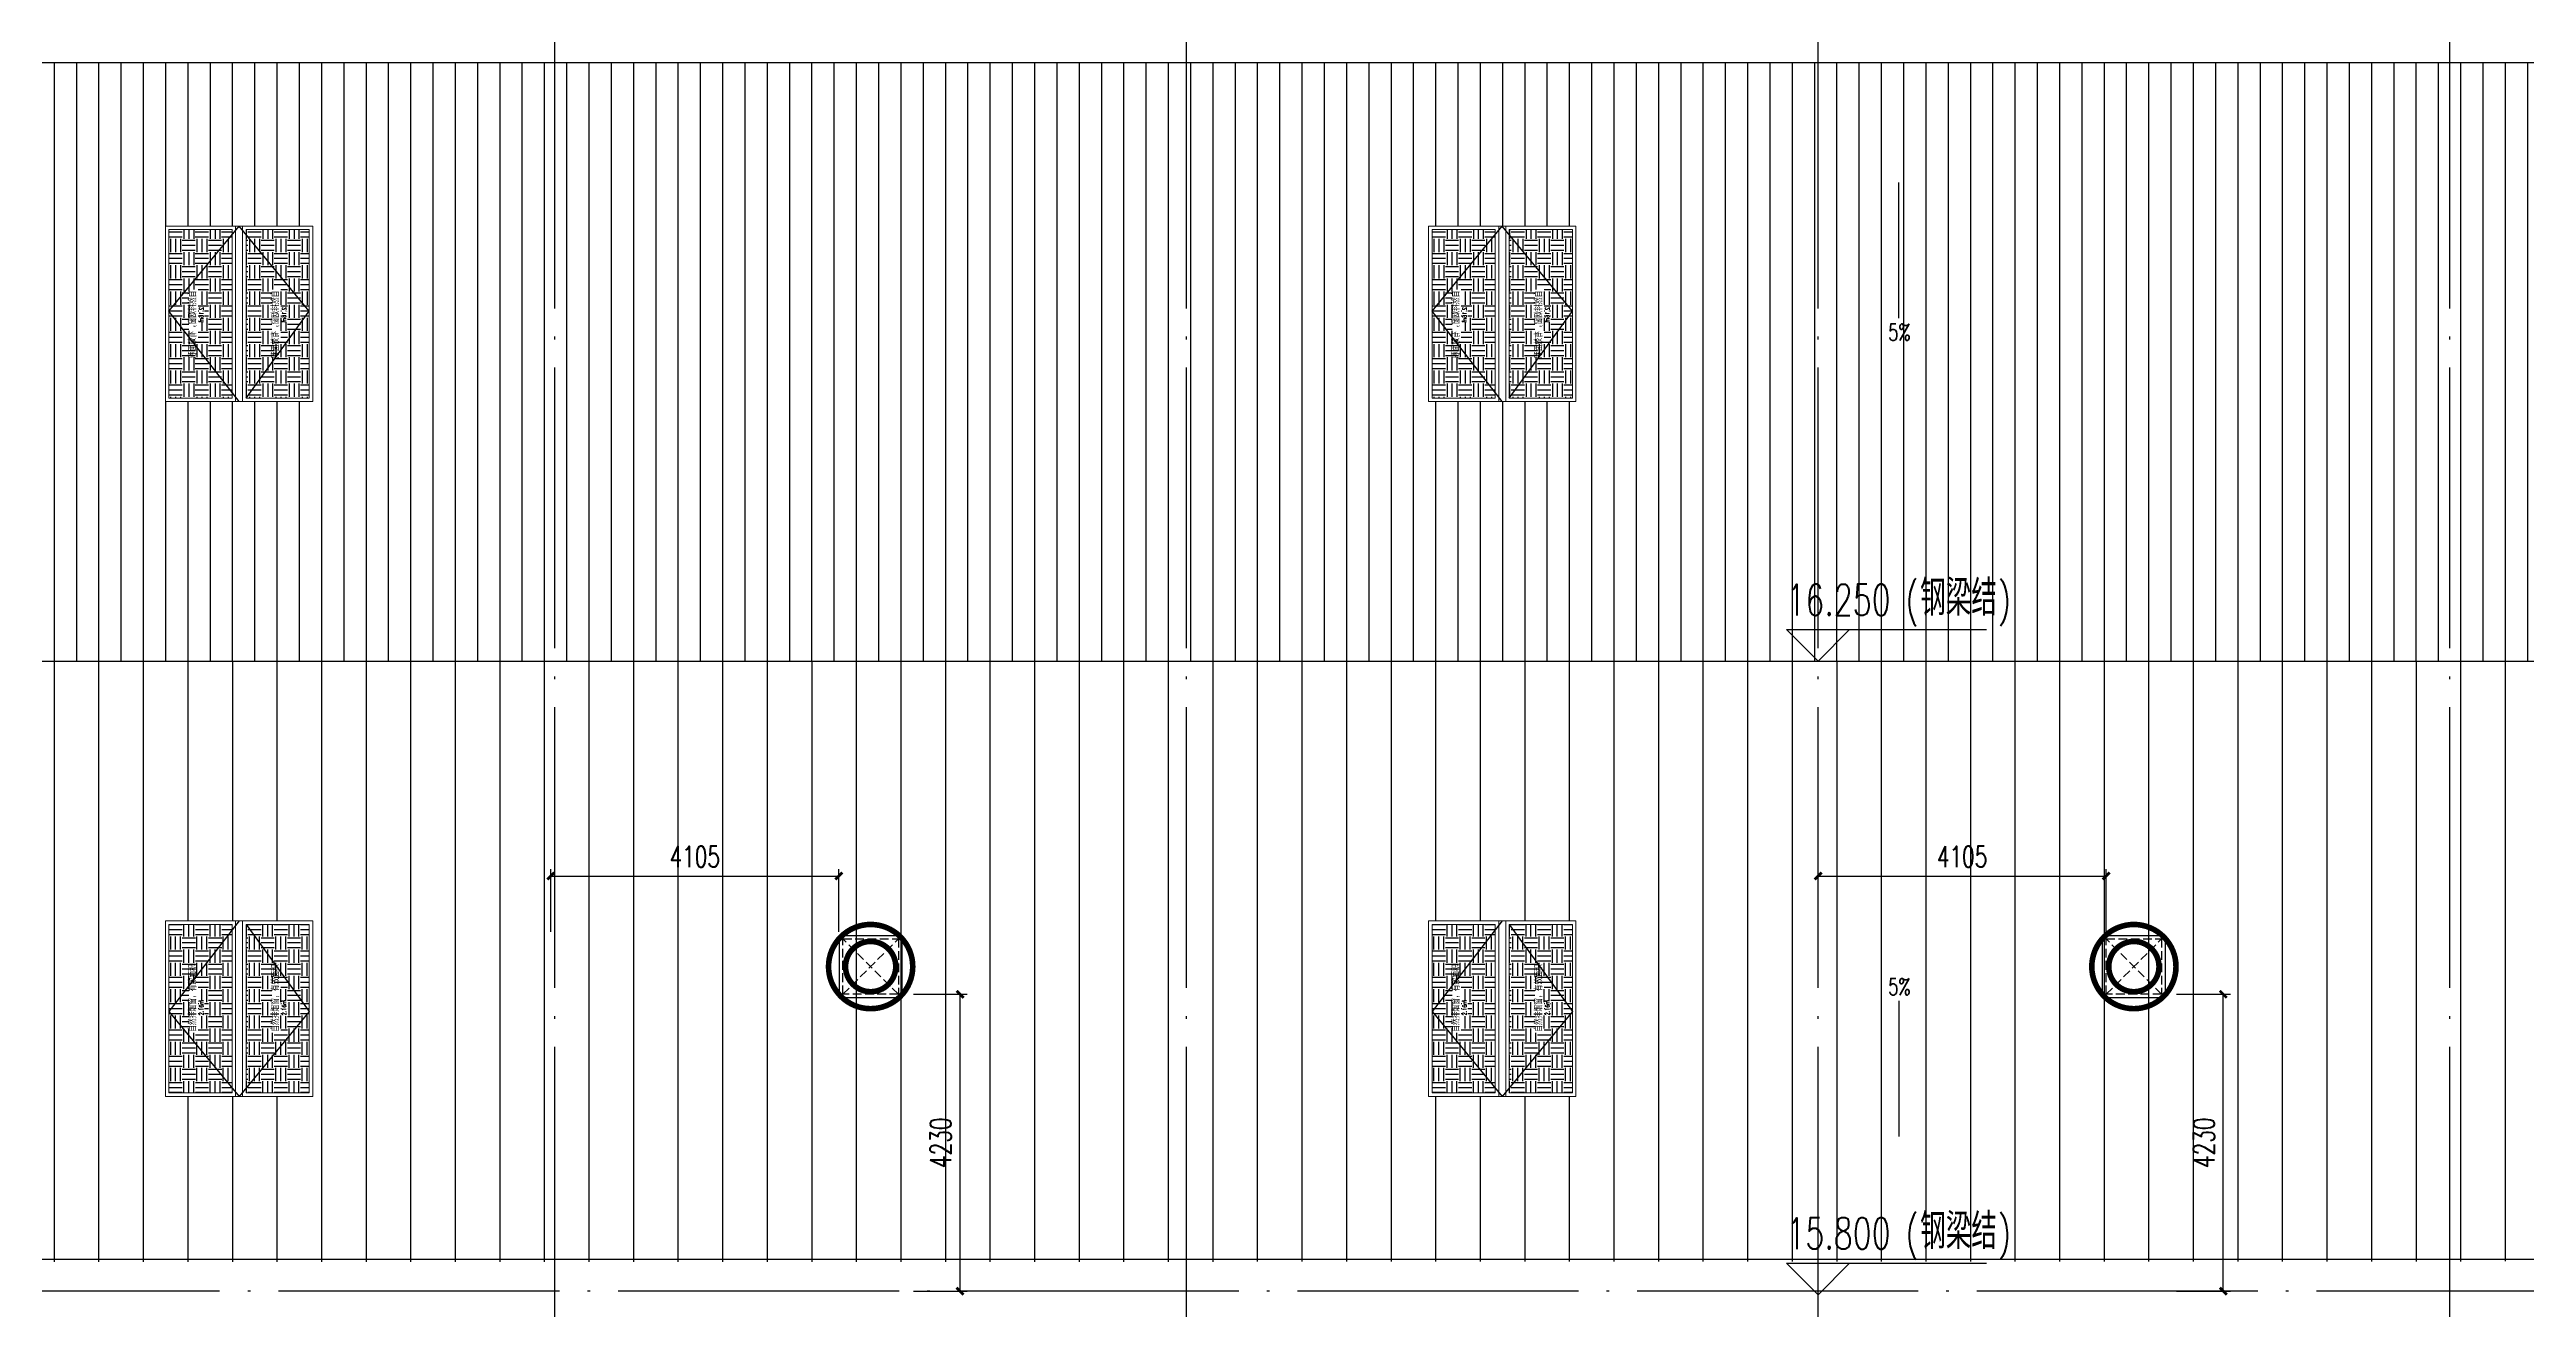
# Model space of a CAD drawing. Extents: x -555607 to 460190, y 498714 to 1664455.
# Drawn here: x 246946 to 282240, y 584560 to 602510 of the extents above; entities that cross this region are included whole.
import ezdxf

# ---------------------------------------------------------------- set-up
doc = ezdxf.new("R2010")
doc.units = 0
doc.header["$LTSCALE"] = 1000
doc.header["$MEASUREMENT"] = 0
for name, pattern in [('DASH', [0.35, 0.25, -0.1]), ('DOTE', [2.42, 2, -0.2, 0.02, -0.2]), ('HIDDEN', [9.525, 6.35, -3.175])]:
    doc.linetypes.add(name, pattern=pattern)
doc.layers.get('Defpoints').update_dxf_attribs({"color": 210})
for name, color, linetype in [('A-AXIS-DOTE', 14, 'DOTE'), ('A-AXIS-DP', 126, 'Continuous'), ('A-AXIS-SYMB', 3, 'Continuous'), ('A-HATCH-2', 251, 'Continuous'), ('A-LIN-V', 9, 'Continuous'), ('A-SFCE', 30, 'Continuous'), ('A-WINDOW', 8, 'Continuous'), ('SPACE', 7, 'Continuous'), ('SPACE_HATCH', 8, 'Continuous'), ('参考线', 8, 'Continuous'), ('外框', 1, 'HIDDEN'), ('暖通', 7, 'Continuous')]:
    doc.layers.add(name, color=color, linetype=linetype)
doc.layers.add('成型线', color=3, linetype='Continuous', lineweight=18)
doc.styles.add('_TCH_DIM', font='SIMPLEX', dxfattribs={"bigfont": 'GBCBIG'})
doc.styles.add('_TCH_DIM_T3', font='SIMPLEX', dxfattribs={"width": 0.705882, "bigfont": 'GBCBIG'})
doc.styles.add('_TCH_SPACE', font='SIMPLEX', dxfattribs={"height": 5, "bigfont": 'GBCBIG'})
doc.dimstyles.new('_TCH_ARCH&&100', dxfattribs={"dimtxt": 297.5, "dimasz": 100, "dimexe": 100, "dimexo": 100, "dimgap": 126.25, "dimtad": 1, "dimdec": 0, "dimzin": 0, "dimdsep": 46, "dimtxsty": '_TCH_DIM_T3', "dimblk": 'ARCHTICK', "dimcen": 0.09, "dimclrt": 7, "dimazin": 2, "dimtfac": 1, "dimtdec": 0, "dimtix": 1, "dimtmove": 2, "dimatfit": 3, "dimfxl": 100, "dimtolj": 1, "dimtzin": 0, "dimarcsym": 0})
pattern_1 = [(0, (0, 0), (187.5, 187.5), [187.5, -187.5]), (0, (0, 70.31), (187.5, 187.5), [187.5, -187.5]), (0, (0, 140.62), (187.5, 187.5), [187.5, -187.5]), (90, (23.44, 164.06), (-187.5, 187.5), [187.5, -187.5]), (90, (93.75, 164.06), (-187.5, 187.5), [187.5, -187.5]), (90, (164.06, 164.06), (-187.5, 187.5), [187.5, -187.5])]

# ---------------------------------------------------------------- blocks, each defined once
blk = doc.blocks.new('44')
blk.add_wipeout([(277446, 745270), (279946, 745270), (279946, 747370), (277446, 747370)]).dxf.layer = '参考线'
at = {"layer": 'SPACE_HATCH'}
h = blk.add_hatch(dxfattribs=at)
h.set_pattern_fill('土壤', color=250, scale=50, style=0)
h.set_pattern_definition(pattern_1)
h.paths.add_polyline_path([(277496, 746420), (279896, 746420), (279896, 747320), (277496, 747320)])
h.paths.add_polyline_path([(278352, 746904), (279057, 746904), (279057, 747034), (278352, 747034)])
h.paths.add_polyline_path([(278591, 746811), (278817, 746811), (278817, 746895), (278591, 746895)])
h = blk.add_hatch(dxfattribs=at)
h.set_pattern_fill('土壤', color=250, scale=50, style=0)
h.set_pattern_definition(pattern_1)
h.paths.add_polyline_path([(277496, 746220), (279896, 746220), (279896, 745320), (277496, 745320)])
h.paths.add_polyline_path([(278352, 745724), (279057, 745724), (279057, 745854), (278352, 745854)])
h.paths.add_polyline_path([(278591, 745631), (278817, 745631), (278817, 745715), (278591, 745715)])
at = {"layer": '外框', "color": 250}
for points in [[(279946, 746320), (278658, 747320), (277446, 746320)], [(279896, 746220), (278658, 745320), (277446, 746320)]]:
    blk.add_lwpolyline(points, dxfattribs=at)
at = {"layer": '成型线', "color": 8}
for p, q in [((279946, 745270), (279946, 747370)), ((277446, 746370), (279946, 746370)), ((277446, 746270), (279946, 746270)), ((277496, 746420), (279896, 746420)), ((277496, 746220), (279896, 746220))]:
    blk.add_line(p, q, dxfattribs=at)
for points in [[(279946, 745270), (277446, 745270), (277446, 747370), (279946, 747370)], [(277496, 746420), (277496, 747320), (279896, 747320), (279896, 746420)], [(279896, 746220), (279896, 745320), (277496, 745320), (277496, 746220)]]:
    blk.add_lwpolyline(points, dxfattribs=at)
at = {"layer": 'SPACE', "color": 250, "style": '_TCH_SPACE'}
for p in [(278365, 746930), (278365, 745750)]:
    blk.add_text('自然排烟窗，有效面积', height=96.5, dxfattribs=at).set_placement(p)
at = {"layer": 'SPACE', "color": 250, "style": '_TCH_SPACE', "width": 0.705882}
for s, height, p in [('2.16m', 59.5, (278600, 746828)), ('2', 29.8, (278792, 746863)), ('2.16m', 59.5, (278600, 745648)), ('2', 29.8, (278792, 745683))]:
    blk.add_text(s, height=height, dxfattribs=at).set_placement(p)
blk = doc.blocks.new('frtt')
at = {"layer": 'A-LIN-V', "xscale": -1, "rotation": 90}
blk.add_blockref('44', (1112916, 997966), dxfattribs=at)
at = {"layer": 'A-LIN-V', "rotation": 90}
blk.add_blockref('44', (1112916, 430674), dxfattribs=at)
blk = doc.blocks.new('242343243')
at = {"layer": 'A-WINDOW'}
for p in [(-116950, -120525), (-98950, -120525)]:
    blk.add_blockref('frtt', p, dxfattribs=at)
blk = doc.blocks.new('fengji')
at = {"layer": '暖通', "color": 7, "linetype": 'DASH', "ltscale": 0.5}
for p, q in [((-395, 395), (395, -395)), ((395, 395), (-395, -395))]:
    blk.add_line(p, q, dxfattribs=at)
at = {"layer": '暖通', "color": 7, "const_width": 79.8}
for points in [[(0, -600, -1), (0, 600, -1)], [(0, -600, 1), (0, 600, 1)]]:
    blk.add_lwpolyline(points, format="xyb", dxfattribs=at)
at = {"layer": '暖通', "color": 7, "ltscale": 0.5}
blk.add_lwpolyline([(-445, 445), (445, 445), (445, -445), (-445, -445)], close=True, dxfattribs=at)
at = {"layer": '暖通', "color": 7, "linetype": 'DASH', "const_width": 79.8}
for points in [[(0, -358, -1), (0, 358, -1)], [(0, -358, 1), (0, 358, 1)]]:
    blk.add_lwpolyline(points, format="xyb", dxfattribs=at)
at = {"layer": '暖通', "color": 7, "linetype": 'DASH', "ltscale": 0.5}
blk.add_lwpolyline([(-395, 395), (395, 395), (395, -395), (-395, -395)], close=True, dxfattribs=at)
blk = doc.blocks.new('_ArchTick')
at = {"color": 0, "linetype": 'ByBlock', "const_width": 0.4}
blk.add_lwpolyline([(-0.5, -0.5), (0.5, 0.5)], dxfattribs=at)
blk = doc.blocks.new('*D713')
at = {"layer": 'A-AXIS-DP', "color": 0, "lineweight": -2, "transparency": 16777216}
for p, q in [((277255, 589050), (278020, 589050)), ((277920, 584820), (277920, 589050)), ((277255, 584820), (278020, 584820))]:
    blk.add_line(p, q, dxfattribs=at)
at = {"layer": 'Defpoints', "color": 0, "transparency": 16777216}
for p in [(277155, 589050), (277920, 589050), (277155, 584820)]:
    blk.add_point(p, dxfattribs=at)
at = {"layer": 'A-AXIS-DP', "color": 0, "lineweight": -2, "transparency": 16777216, "xscale": 100, "yscale": 100, "zscale": 100}
for p, rotation in [((277920, 589050), 90), ((277920, 584820), 270)]:
    blk.add_blockref('_ArchTick', p, dxfattribs=dict(at, rotation=rotation))
at = {"layer": 'A-AXIS-DP', "color": 7, "transparency": 16777216, "insert": (277645, 586935), "char_height": 297.5, "attachment_point": 5, "rotation": 90, "style": '_TCH_DIM_T3'}
blk.add_mtext('\\A1;4230', dxfattribs=at)
blk = doc.blocks.new('*D714')
at = {"layer": 'A-AXIS-DP', "color": 0, "lineweight": -2, "transparency": 16777216}
for p, q in [((259255, 589050), (260020, 589050)), ((259920, 584820), (259920, 589050)), ((259255, 584820), (260020, 584820))]:
    blk.add_line(p, q, dxfattribs=at)
at = {"layer": 'Defpoints', "color": 0, "transparency": 16777216}
for p in [(259155, 589050), (259920, 589050), (259155, 584820)]:
    blk.add_point(p, dxfattribs=at)
at = {"layer": 'A-AXIS-DP', "color": 0, "lineweight": -2, "transparency": 16777216, "xscale": 100, "yscale": 100, "zscale": 100}
for p, rotation in [((259920, 589050), 90), ((259920, 584820), 270)]:
    blk.add_blockref('_ArchTick', p, dxfattribs=dict(at, rotation=rotation))
at = {"layer": 'A-AXIS-DP', "color": 7, "transparency": 16777216, "insert": (259645, 586935), "char_height": 297.5, "attachment_point": 5, "rotation": 90, "style": '_TCH_DIM_T3'}
blk.add_mtext('\\A1;4230', dxfattribs=at)
blk = doc.blocks.new('*D821')
at = {"layer": 'A-AXIS-DP', "color": 0, "lineweight": -2, "transparency": 16777216}
for p, q in [((272146, 589940), (272146, 590835)), ((276251, 589940), (276251, 590835)), ((272146, 590735), (276251, 590735))]:
    blk.add_line(p, q, dxfattribs=at)
at = {"layer": 'Defpoints', "color": 0, "transparency": 16777216}
for p in [(276251, 590735), (272146, 589840), (276251, 589840)]:
    blk.add_point(p, dxfattribs=at)
at = {"layer": 'A-AXIS-DP', "color": 0, "lineweight": -2, "transparency": 16777216, "xscale": 100, "yscale": 100, "zscale": 100, "rotation": 180}
blk.add_blockref('_ArchTick', (272146, 590735), dxfattribs=at)
at = {"layer": 'A-AXIS-DP', "color": 0, "lineweight": -2, "transparency": 16777216, "xscale": 100, "yscale": 100, "zscale": 100}
blk.add_blockref('_ArchTick', (276251, 590735), dxfattribs=at)
at = {"layer": 'A-AXIS-DP', "color": 7, "transparency": 16777216, "insert": (274198, 591010), "char_height": 297.5, "attachment_point": 5, "style": '_TCH_DIM_T3'}
blk.add_mtext('\\A1;4105', dxfattribs=at)
blk = doc.blocks.new('*D825')
at = {"layer": 'A-AXIS-DP', "color": 0, "lineweight": -2, "transparency": 16777216}
for p, q in [((254088, 589940), (254088, 590835)), ((258193, 589940), (258193, 590835)), ((254088, 590735), (258193, 590735))]:
    blk.add_line(p, q, dxfattribs=at)
at = {"layer": 'Defpoints', "color": 0, "transparency": 16777216}
for p in [(258193, 590735), (254088, 589840), (258193, 589840)]:
    blk.add_point(p, dxfattribs=at)
at = {"layer": 'A-AXIS-DP', "color": 0, "lineweight": -2, "transparency": 16777216, "xscale": 100, "yscale": 100, "zscale": 100, "rotation": 180}
blk.add_blockref('_ArchTick', (254088, 590735), dxfattribs=at)
at = {"layer": 'A-AXIS-DP', "color": 0, "lineweight": -2, "transparency": 16777216, "xscale": 100, "yscale": 100, "zscale": 100}
blk.add_blockref('_ArchTick', (258193, 590735), dxfattribs=at)
at = {"layer": 'A-AXIS-DP', "color": 7, "transparency": 16777216, "insert": (256140, 591010), "char_height": 297.5, "attachment_point": 5, "style": '_TCH_DIM_T3'}
blk.add_mtext('\\A1;4105', dxfattribs=at)
blk = doc.blocks.new('2312321321')
at = {"layer": '暖通', "rotation": 180}
for p in [(258645.8, 589445), (276645.8, 589445)]:
    blk.add_blockref('fengji', p, dxfattribs=at)
at = {"layer": 'A-AXIS-DP'}
for p1, p2, distance, picture, middle in [((254087.8, 589840), (258192.8, 589840), 895, '*D825', (256140.3, 591010)), ((272145.8, 589840), (276250.8, 589840), 895, '*D821', (274198.3, 591010)), ((259154.7, 584820), (259154.7, 589050), -765.3, '*D714', (259645, 586935)), ((277154.7, 584820), (277154.7, 589050), -765.3, '*D713', (277645, 586935))]:
    dim = blk.add_aligned_dim(p1=p1, p2=p2, distance=distance, dimstyle='_TCH_ARCH&&100', dxfattribs=at)
    dim.commit()
    dim.dimension.update_dxf_attribs({"geometry": picture, "text_midpoint": middle})

msp = doc.modelspace()

# ---------------------------------------------------------------- hatches: boundary and pattern name
at = {"layer": 'A-HATCH-2'}
h = msp.add_hatch(dxfattribs=at)
h.set_pattern_fill('ANSI31', color=250, scale=200, angle=45)
h.set_pattern_definition([(90, (0, 0), (-317.5, 0), [])])
h.paths.add_polyline_path([(233880, 593795), (366415.7, 593795), (371645.8, 593795), (371645.8, 602320), (197896.9, 602320), (195122.7, 593795), (200954.9, 593795)])
h = msp.add_hatch(dxfattribs=at)
h.set_pattern_fill('ANSI31', color=250, scale=400, angle=45)
h.set_pattern_definition([(90, (0, 0), (-635, 0), [])])
h.paths.add_polyline_path([(233880, 593795), (366415.7, 593795), (371645.8, 593795), (371645.8, 585270), (192349, 585221.4), (195122.7, 593795), (221250, 593795)])

# ---------------------------------------------------------------- linework, layer by layer
at = {"layer": 'A-AXIS-DOTE', "color": 250, "ltscale": 2}
for p, q in [((254145.8, 540740), (254145.8, 637259.3)), ((263145.8, 540740), (263145.8, 637259.3)), ((272145.8, 540740), (272145.8, 637259.3)), ((281145.8, 540740), (281145.8, 637259.3)), ((380050, 584820), (181990, 584820))]:
    msp.add_line(p, q, dxfattribs=at)
at = {"layer": 'A-AXIS-SYMB', "color": 8}
for p, q in [((273298.4, 600375), (273298.4, 600615)), ((273298.4, 598685), (273298.4, 600375)), ((272145.8, 593795), (271695.8, 594245)), ((271695.8, 594245), (274545.8, 594245)), ((272145.8, 593795), (272595.8, 594245)), ((273298.4, 588955), (273298.4, 587265)), ((273298.4, 587265), (273298.4, 587025)), ((272145.8, 584770), (271695.8, 585220)), ((271695.8, 585220), (274545.8, 585220)), ((272145.8, 584770), (272595.8, 585220))]:
    msp.add_line(p, q, dxfattribs=at)
at = {"layer": 'A-LIN-V', "color": 8}
for points in [[(371645.8, 602320), (197896.9, 602320)], [(371645.8, 585270), (192364.8, 585270)]]:
    msp.add_lwpolyline(points, dxfattribs=at)
at = {"layer": 'A-SFCE', "color": 8}
msp.add_lwpolyline([(195122.7, 593795), (371645.8, 593795)], dxfattribs=at)

# ---------------------------------------------------------------- texts
at = {"layer": 'A-AXIS-SYMB', "color": 8, "style": '_TCH_DIM', "width": 0.705882}
for s, height, p in [('5%', 238, (273146.4, 598363)), ('16.250', 446.25, (271695, 594445)), ('(', 446.2, (273390, 594445)), (')', 446.2, (274705.9, 594445)), ('5%', 238, (273146.4, 589039)), ('(', 446.2, (273390, 585420)), (')', 446.2, (274705.9, 585420)), ('15.800', 446.25, (271695, 585420))]:
    msp.add_text(s, height=height, dxfattribs=at).set_placement(p)
at = {"layer": 'A-AXIS-SYMB', "color": 8, "style": '_TCH_DIM'}
for p in [(273600, 594445), (273600, 585420)]:
    msp.add_text('钢梁结', height=506.38, dxfattribs=at).set_placement(p)

# ---------------------------------------------------------------- next in the draw order: block references
at = {"layer": 'A-WINDOW'}
msp.add_blockref('242343243', (0, 0), dxfattribs=at)

# ---------------------------------------------------------------- next in the draw order: block references
at = {"layer": '暖通', "color": 7}
msp.add_blockref('2312321321', (0, 0), dxfattribs=at)

doc.saveas('drawing.dxf')
